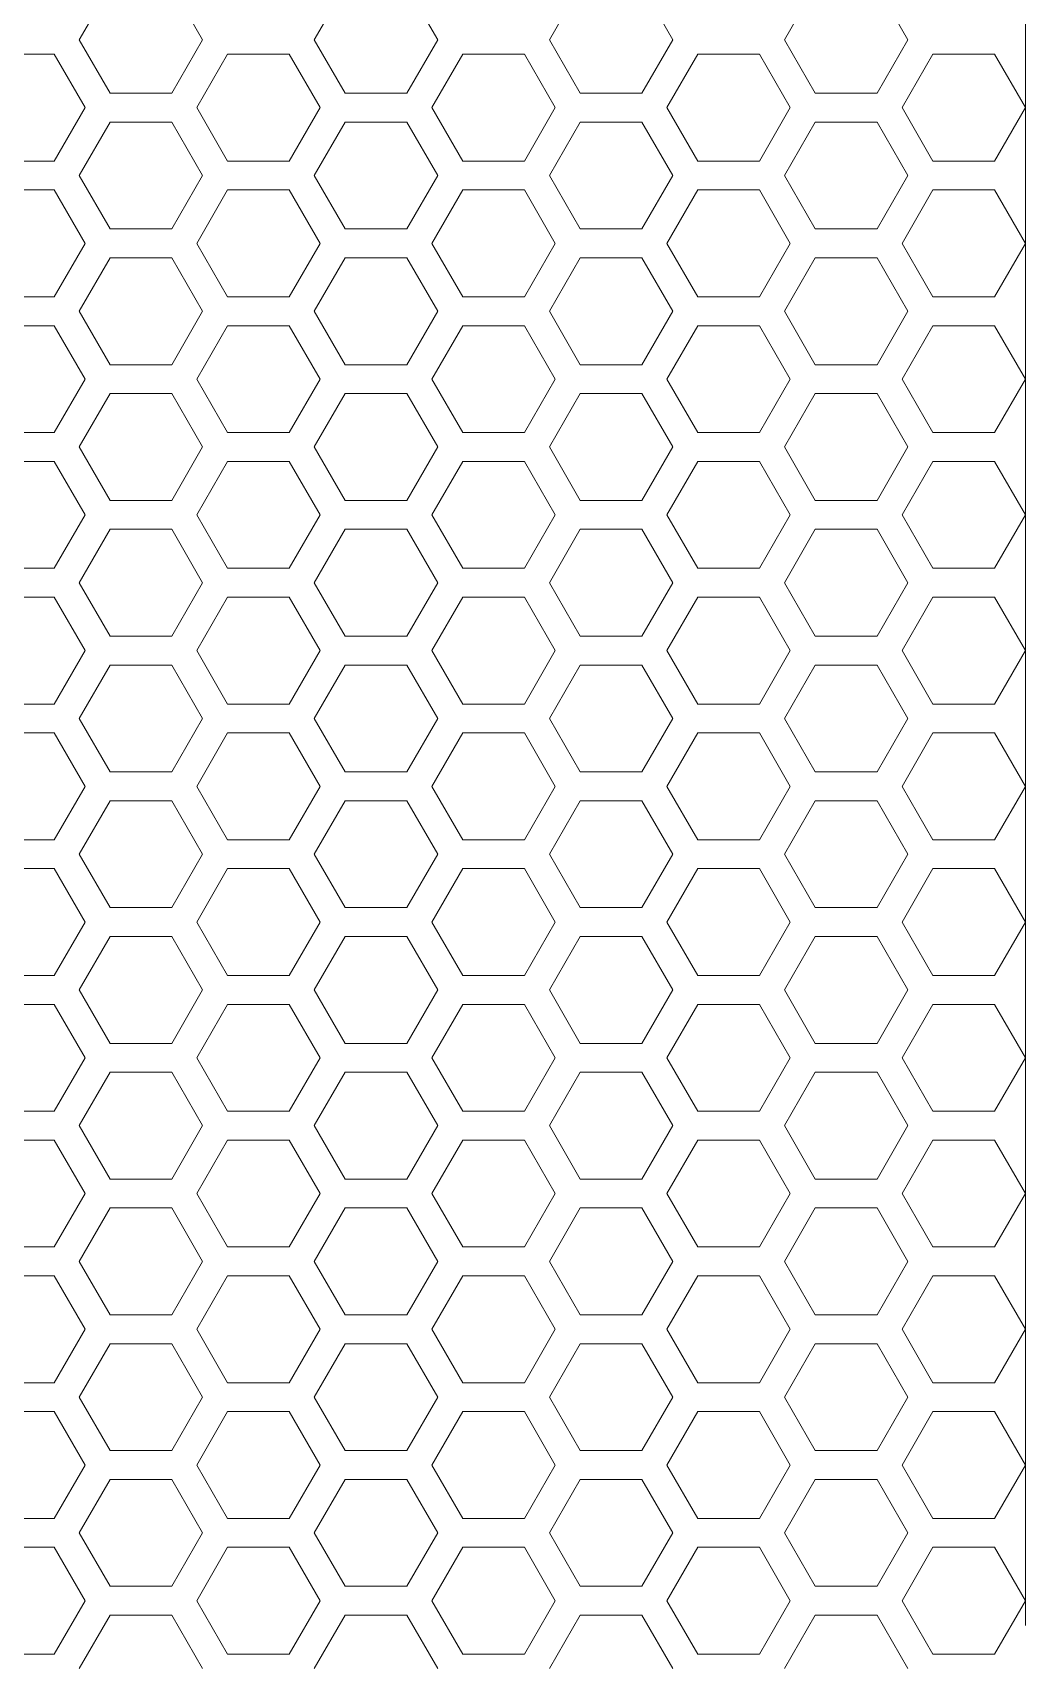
# Model space of a CAD drawing. Header units: millimetres. Extents: x 0 to 140, y -17 to 195.
# Drawn here: x 73.61 to 77.99, y 137.03 to 144.22 of the extents above; entities that cross this region are included whole.
import ezdxf

# ---------------------------------------------------------------- set-up
doc = ezdxf.new("R2010")
doc.units = ezdxf.units.MM
doc.layers.add('4203-42785_1_0', color=7, linetype='Continuous')

# ---------------------------------------------------------------- blocks, each defined once
blk = doc.blocks.new('a')
at = {"layer": '4203-42785_1_0', "color": 0, "linetype": 'ByBlock', "lineweight": 9}
for p, q in [((1513.4323, 457.2889), (1513.3256, 457.104)), ((1513.7524, 457.104), (1513.6457, 457.2889)), ((1514.2456, 457.2889), (1514.1389, 457.104)), ((1514.5657, 457.104), (1514.459, 457.2889)), ((1515.0588, 457.2889), (1514.9521, 457.104)), ((1515.379, 457.104), (1515.2723, 457.2889)), ((1515.8721, 457.2889), (1515.7654, 457.104)), ((1516.1923, 457.104), (1516.0855, 457.2889)), ((1513.3256, 457.104), (1513.4323, 456.9191)), ((1513.6457, 456.9191), (1513.7524, 457.104)), ((1514.1389, 457.104), (1514.2456, 456.9191)), ((1514.459, 456.9191), (1514.5657, 457.104)), ((1514.9521, 457.104), (1515.0588, 456.9191)), ((1515.2723, 456.9191), (1515.379, 457.104)), ((1515.7654, 457.104), (1515.8721, 456.9191)), ((1516.0855, 456.9191), (1516.1923, 457.104)), ((1513.2391, 457.0541), (1513.0257, 457.0541)), ((1513.3458, 456.8692), (1513.2391, 457.0541)), ((1513.8389, 457.0541), (1513.7322, 456.8692)), ((1514.0523, 457.0541), (1513.8389, 457.0541)), ((1514.1591, 456.8692), (1514.0523, 457.0541)), ((1514.6522, 457.0541), (1514.5455, 456.8692)), ((1514.8656, 457.0541), (1514.6522, 457.0541)), ((1514.9724, 456.8692), (1514.8656, 457.0541)), ((1515.4655, 457.0541), (1515.3587, 456.8692)), ((1515.6789, 457.0541), (1515.4655, 457.0541)), ((1515.7856, 456.8692), (1515.6789, 457.0541)), ((1516.2788, 457.0541), (1516.1721, 456.8692)), ((1516.4922, 457.0541), (1516.2788, 457.0541)), ((1516.5989, 456.8692), (1516.4922, 457.0541)), ((1513.4323, 456.9191), (1513.6457, 456.9191)), ((1514.2456, 456.9191), (1514.459, 456.9191)), ((1515.0588, 456.9191), (1515.2723, 456.9191)), ((1515.8721, 456.9191), (1516.0855, 456.9191)), ((1513.2391, 456.6844), (1513.3458, 456.8692)), ((1513.7322, 456.8692), (1513.8389, 456.6844)), ((1514.0523, 456.6844), (1514.1591, 456.8692)), ((1514.5455, 456.8692), (1514.6522, 456.6844)), ((1514.8656, 456.6844), (1514.9724, 456.8692)), ((1515.3587, 456.8692), (1515.4655, 456.6844)), ((1515.6789, 456.6844), (1515.7856, 456.8692)), ((1516.1721, 456.8692), (1516.2788, 456.6844)), ((1516.4922, 456.6844), (1516.5989, 456.8692)), ((1513.4323, 456.8193), (1513.3256, 456.6345)), ((1513.6457, 456.8193), (1513.4323, 456.8193)), ((1513.7524, 456.6345), (1513.6457, 456.8193)), ((1514.2456, 456.8193), (1514.1389, 456.6345)), ((1514.459, 456.8193), (1514.2456, 456.8193)), ((1514.5657, 456.6345), (1514.459, 456.8193)), ((1515.0588, 456.8193), (1514.9521, 456.6345)), ((1515.2723, 456.8193), (1515.0588, 456.8193)), ((1515.379, 456.6345), (1515.2723, 456.8193)), ((1515.8721, 456.8193), (1515.7654, 456.6345)), ((1516.0855, 456.8193), (1515.8721, 456.8193)), ((1516.1923, 456.6345), (1516.0855, 456.8193)), ((1513.0257, 456.6844), (1513.2391, 456.6844)), ((1513.8389, 456.6844), (1514.0523, 456.6844)), ((1514.6522, 456.6844), (1514.8656, 456.6844)), ((1515.4655, 456.6844), (1515.6789, 456.6844)), ((1516.2788, 456.6844), (1516.4922, 456.6844)), ((1513.3256, 456.6345), (1513.4323, 456.4496)), ((1513.6457, 456.4496), (1513.7524, 456.6345)), ((1514.1389, 456.6345), (1514.2456, 456.4496)), ((1514.459, 456.4496), (1514.5657, 456.6345)), ((1514.9521, 456.6345), (1515.0588, 456.4496)), ((1515.2723, 456.4496), (1515.379, 456.6345)), ((1515.7654, 456.6345), (1515.8721, 456.4496)), ((1516.0855, 456.4496), (1516.1923, 456.6345)), ((1513.2391, 456.5846), (1513.0257, 456.5846)), ((1513.3458, 456.3997), (1513.2391, 456.5846)), ((1513.8389, 456.5846), (1513.7322, 456.3997)), ((1514.0523, 456.5846), (1513.8389, 456.5846)), ((1514.1591, 456.3997), (1514.0523, 456.5846)), ((1514.6522, 456.5846), (1514.5455, 456.3997)), ((1514.8656, 456.5846), (1514.6522, 456.5846)), ((1514.9724, 456.3997), (1514.8656, 456.5846)), ((1515.4655, 456.5846), (1515.3587, 456.3997)), ((1515.6789, 456.5846), (1515.4655, 456.5846)), ((1515.7856, 456.3997), (1515.6789, 456.5846)), ((1516.2788, 456.5846), (1516.1721, 456.3997)), ((1516.4922, 456.5846), (1516.2788, 456.5846)), ((1516.5989, 456.3997), (1516.4922, 456.5846)), ((1513.2391, 456.2148), (1513.3458, 456.3997)), ((1513.4323, 456.4496), (1513.6457, 456.4496)), ((1513.7322, 456.3997), (1513.8389, 456.2148)), ((1514.0523, 456.2148), (1514.1591, 456.3997)), ((1514.2456, 456.4496), (1514.459, 456.4496)), ((1514.5455, 456.3997), (1514.6522, 456.2148)), ((1514.8656, 456.2148), (1514.9724, 456.3997)), ((1515.0588, 456.4496), (1515.2723, 456.4496)), ((1515.3587, 456.3997), (1515.4655, 456.2148)), ((1515.6789, 456.2148), (1515.7856, 456.3997)), ((1515.8721, 456.4496), (1516.0855, 456.4496)), ((1516.1721, 456.3997), (1516.2788, 456.2148)), ((1516.4922, 456.2148), (1516.5989, 456.3997)), ((1513.4323, 456.3498), (1513.3256, 456.1649)), ((1513.6457, 456.3498), (1513.4323, 456.3498)), ((1513.7524, 456.1649), (1513.6457, 456.3498)), ((1514.2456, 456.3498), (1514.1389, 456.1649)), ((1514.459, 456.3498), (1514.2456, 456.3498)), ((1514.5657, 456.1649), (1514.459, 456.3498)), ((1515.0588, 456.3498), (1514.9521, 456.1649)), ((1515.2723, 456.3498), (1515.0588, 456.3498)), ((1515.379, 456.1649), (1515.2723, 456.3498)), ((1515.8721, 456.3498), (1515.7654, 456.1649)), ((1516.0855, 456.3498), (1515.8721, 456.3498)), ((1516.1923, 456.1649), (1516.0855, 456.3498)), ((1513.0257, 456.2148), (1513.2391, 456.2148)), ((1513.8389, 456.2148), (1514.0523, 456.2148)), ((1514.6522, 456.2148), (1514.8656, 456.2148)), ((1515.4655, 456.2148), (1515.6789, 456.2148)), ((1516.2788, 456.2148), (1516.4922, 456.2148)), ((1513.3256, 456.1649), (1513.4323, 455.9801)), ((1513.6457, 455.9801), (1513.7524, 456.1649)), ((1514.1389, 456.1649), (1514.2456, 455.9801)), ((1514.459, 455.9801), (1514.5657, 456.1649)), ((1514.9521, 456.1649), (1515.0588, 455.9801)), ((1515.2723, 455.9801), (1515.379, 456.1649)), ((1515.7654, 456.1649), (1515.8721, 455.9801)), ((1516.0855, 455.9801), (1516.1923, 456.1649)), ((1513.2391, 456.115), (1513.0257, 456.115)), ((1513.3458, 455.9301), (1513.2391, 456.115)), ((1513.8389, 456.115), (1513.7322, 455.9301)), ((1514.0523, 456.115), (1513.8389, 456.115)), ((1514.1591, 455.9301), (1514.0523, 456.115)), ((1514.6522, 456.115), (1514.5455, 455.9301)), ((1514.8656, 456.115), (1514.6522, 456.115)), ((1514.9724, 455.9301), (1514.8656, 456.115)), ((1515.4655, 456.115), (1515.3587, 455.9301)), ((1515.6789, 456.115), (1515.4655, 456.115)), ((1515.7856, 455.9301), (1515.6789, 456.115)), ((1516.2788, 456.115), (1516.1721, 455.9301)), ((1516.4922, 456.115), (1516.2788, 456.115)), ((1516.5989, 455.9301), (1516.4922, 456.115)), ((1513.4323, 455.9801), (1513.6457, 455.9801)), ((1514.2456, 455.9801), (1514.459, 455.9801)), ((1515.0588, 455.9801), (1515.2723, 455.9801)), ((1515.8721, 455.9801), (1516.0855, 455.9801)), ((1513.2391, 455.7453), (1513.3458, 455.9301)), ((1513.7322, 455.9301), (1513.8389, 455.7453)), ((1514.0523, 455.7453), (1514.1591, 455.9301)), ((1514.5455, 455.9301), (1514.6522, 455.7453)), ((1514.8656, 455.7453), (1514.9724, 455.9301)), ((1515.3587, 455.9301), (1515.4655, 455.7453)), ((1515.6789, 455.7453), (1515.7856, 455.9301)), ((1516.1721, 455.9301), (1516.2788, 455.7453)), ((1516.4922, 455.7453), (1516.5989, 455.9301)), ((1513.4323, 455.8802), (1513.3256, 455.6954)), ((1513.6457, 455.8802), (1513.4323, 455.8802)), ((1513.7524, 455.6954), (1513.6457, 455.8802)), ((1514.2456, 455.8802), (1514.1389, 455.6954)), ((1514.459, 455.8802), (1514.2456, 455.8802)), ((1514.5657, 455.6954), (1514.459, 455.8802)), ((1515.0588, 455.8802), (1514.9521, 455.6954)), ((1515.2723, 455.8802), (1515.0588, 455.8802)), ((1515.379, 455.6954), (1515.2723, 455.8802)), ((1515.8721, 455.8802), (1515.7654, 455.6954)), ((1516.0855, 455.8802), (1515.8721, 455.8802)), ((1516.1923, 455.6954), (1516.0855, 455.8802)), ((1513.0257, 455.7453), (1513.2391, 455.7453)), ((1513.8389, 455.7453), (1514.0523, 455.7453)), ((1514.6522, 455.7453), (1514.8656, 455.7453)), ((1515.4655, 455.7453), (1515.6789, 455.7453)), ((1516.2788, 455.7453), (1516.4922, 455.7453)), ((1513.3256, 455.6954), (1513.4323, 455.5105)), ((1513.6457, 455.5105), (1513.7524, 455.6954)), ((1514.1389, 455.6954), (1514.2456, 455.5105)), ((1514.459, 455.5105), (1514.5657, 455.6954)), ((1514.9521, 455.6954), (1515.0588, 455.5105)), ((1515.2723, 455.5105), (1515.379, 455.6954)), ((1515.7654, 455.6954), (1515.8721, 455.5105)), ((1516.0855, 455.5105), (1516.1923, 455.6954)), ((1513.2391, 455.6455), (1513.0257, 455.6455)), ((1513.3458, 455.4606), (1513.2391, 455.6455)), ((1513.8389, 455.6455), (1513.7322, 455.4606)), ((1514.0523, 455.6455), (1513.8389, 455.6455)), ((1514.1591, 455.4606), (1514.0523, 455.6455)), ((1514.6522, 455.6455), (1514.5455, 455.4606)), ((1514.8656, 455.6455), (1514.6522, 455.6455)), ((1514.9724, 455.4606), (1514.8656, 455.6455)), ((1515.4655, 455.6455), (1515.3587, 455.4606)), ((1515.6789, 455.6455), (1515.4655, 455.6455)), ((1515.7856, 455.4606), (1515.6789, 455.6455)), ((1516.2788, 455.6455), (1516.1721, 455.4606)), ((1516.4922, 455.6455), (1516.2788, 455.6455)), ((1516.5989, 455.4606), (1516.4922, 455.6455)), ((1513.4323, 455.5105), (1513.6457, 455.5105)), ((1514.2456, 455.5105), (1514.459, 455.5105)), ((1515.0588, 455.5105), (1515.2723, 455.5105)), ((1515.8721, 455.5105), (1516.0855, 455.5105)), ((1513.2391, 455.2757), (1513.3458, 455.4606)), ((1513.7322, 455.4606), (1513.8389, 455.2757)), ((1514.0523, 455.2757), (1514.1591, 455.4606)), ((1514.5455, 455.4606), (1514.6522, 455.2757)), ((1514.8656, 455.2757), (1514.9724, 455.4606)), ((1515.3587, 455.4606), (1515.4655, 455.2757)), ((1515.6789, 455.2757), (1515.7856, 455.4606)), ((1516.1721, 455.4606), (1516.2788, 455.2757)), ((1516.4922, 455.2757), (1516.5989, 455.4606)), ((1513.4323, 455.4107), (1513.3256, 455.2258)), ((1513.6457, 455.4107), (1513.4323, 455.4107)), ((1513.7524, 455.2258), (1513.6457, 455.4107)), ((1514.2456, 455.4107), (1514.1389, 455.2258)), ((1514.459, 455.4107), (1514.2456, 455.4107)), ((1514.5657, 455.2258), (1514.459, 455.4107)), ((1515.0588, 455.4107), (1514.9521, 455.2258)), ((1515.2723, 455.4107), (1515.0588, 455.4107)), ((1515.379, 455.2258), (1515.2723, 455.4107)), ((1515.8721, 455.4107), (1515.7654, 455.2258)), ((1516.0855, 455.4107), (1515.8721, 455.4107)), ((1516.1923, 455.2258), (1516.0855, 455.4107)), ((1513.0257, 455.2757), (1513.2391, 455.2757)), ((1513.8389, 455.2757), (1514.0523, 455.2757)), ((1514.6522, 455.2757), (1514.8656, 455.2757)), ((1515.4655, 455.2757), (1515.6789, 455.2757)), ((1516.2788, 455.2757), (1516.4922, 455.2757)), ((1513.3256, 455.2258), (1513.4323, 455.041)), ((1513.6457, 455.041), (1513.7524, 455.2258)), ((1514.1389, 455.2258), (1514.2456, 455.041)), ((1514.459, 455.041), (1514.5657, 455.2258)), ((1514.9521, 455.2258), (1515.0588, 455.041)), ((1515.2723, 455.041), (1515.379, 455.2258)), ((1515.7654, 455.2258), (1515.8721, 455.041)), ((1516.0855, 455.041), (1516.1923, 455.2258)), ((1513.2391, 455.1759), (1513.0257, 455.1759)), ((1513.3458, 454.9911), (1513.2391, 455.1759)), ((1513.8389, 455.1759), (1513.7322, 454.9911)), ((1514.0523, 455.1759), (1513.8389, 455.1759)), ((1514.1591, 454.9911), (1514.0523, 455.1759)), ((1514.6522, 455.1759), (1514.5455, 454.9911)), ((1514.8656, 455.1759), (1514.6522, 455.1759)), ((1514.9724, 454.9911), (1514.8656, 455.1759)), ((1515.4655, 455.1759), (1515.3587, 454.9911)), ((1515.6789, 455.1759), (1515.4655, 455.1759)), ((1515.7856, 454.9911), (1515.6789, 455.1759)), ((1516.2788, 455.1759), (1516.1721, 454.9911)), ((1516.4922, 455.1759), (1516.2788, 455.1759)), ((1516.5989, 454.9911), (1516.4922, 455.1759)), ((1513.2391, 454.8062), (1513.3458, 454.9911)), ((1513.4323, 455.041), (1513.6457, 455.041)), ((1513.7322, 454.9911), (1513.8389, 454.8062)), ((1514.0523, 454.8062), (1514.1591, 454.9911)), ((1514.2456, 455.041), (1514.459, 455.041)), ((1514.5455, 454.9911), (1514.6522, 454.8062)), ((1514.8656, 454.8062), (1514.9724, 454.9911)), ((1515.0588, 455.041), (1515.2723, 455.041)), ((1515.3587, 454.9911), (1515.4655, 454.8062)), ((1515.6789, 454.8062), (1515.7856, 454.9911)), ((1515.8721, 455.041), (1516.0855, 455.041)), ((1516.1721, 454.9911), (1516.2788, 454.8062)), ((1516.4922, 454.8062), (1516.5989, 454.9911)), ((1513.4323, 454.9411), (1513.3256, 454.7563)), ((1513.6457, 454.9411), (1513.4323, 454.9411)), ((1513.7524, 454.7563), (1513.6457, 454.9411)), ((1514.2456, 454.9411), (1514.1389, 454.7563)), ((1514.459, 454.9411), (1514.2456, 454.9411)), ((1514.5657, 454.7563), (1514.459, 454.9411)), ((1515.0588, 454.9411), (1514.9521, 454.7563)), ((1515.2723, 454.9411), (1515.0588, 454.9411)), ((1515.379, 454.7563), (1515.2723, 454.9411)), ((1515.8721, 454.9411), (1515.7654, 454.7563)), ((1516.0855, 454.9411), (1515.8721, 454.9411)), ((1516.1923, 454.7563), (1516.0855, 454.9411)), ((1513.0257, 454.8062), (1513.2391, 454.8062)), ((1513.8389, 454.8062), (1514.0523, 454.8062)), ((1514.6522, 454.8062), (1514.8656, 454.8062)), ((1515.4655, 454.8062), (1515.6789, 454.8062)), ((1516.2788, 454.8062), (1516.4922, 454.8062)), ((1513.3256, 454.7563), (1513.4323, 454.5714)), ((1513.6457, 454.5714), (1513.7524, 454.7563)), ((1514.1389, 454.7563), (1514.2456, 454.5714)), ((1514.459, 454.5714), (1514.5657, 454.7563)), ((1514.9521, 454.7563), (1515.0588, 454.5714)), ((1515.2723, 454.5714), (1515.379, 454.7563)), ((1515.7654, 454.7563), (1515.8721, 454.5714)), ((1516.0855, 454.5714), (1516.1923, 454.7563)), ((1513.2391, 454.7064), (1513.0257, 454.7064)), ((1513.3458, 454.5215), (1513.2391, 454.7064)), ((1513.8389, 454.7064), (1513.7322, 454.5215)), ((1514.0523, 454.7064), (1513.8389, 454.7064)), ((1514.1591, 454.5215), (1514.0523, 454.7064)), ((1514.6522, 454.7064), (1514.5455, 454.5215)), ((1514.8656, 454.7064), (1514.6522, 454.7064)), ((1514.9724, 454.5215), (1514.8656, 454.7064)), ((1515.4655, 454.7064), (1515.3587, 454.5215)), ((1515.6789, 454.7064), (1515.4655, 454.7064)), ((1515.7856, 454.5215), (1515.6789, 454.7064)), ((1516.2788, 454.7064), (1516.1721, 454.5215)), ((1516.4922, 454.7064), (1516.2788, 454.7064)), ((1516.5989, 454.5215), (1516.4922, 454.7064)), ((1513.4323, 454.5714), (1513.6457, 454.5714)), ((1514.2456, 454.5714), (1514.459, 454.5714)), ((1515.0588, 454.5714), (1515.2723, 454.5714)), ((1515.8721, 454.5714), (1516.0855, 454.5714)), ((1513.2391, 454.3366), (1513.3458, 454.5215)), ((1513.7322, 454.5215), (1513.8389, 454.3366)), ((1514.0523, 454.3366), (1514.1591, 454.5215)), ((1514.5455, 454.5215), (1514.6522, 454.3366)), ((1514.8656, 454.3366), (1514.9724, 454.5215)), ((1515.3587, 454.5215), (1515.4655, 454.3366)), ((1515.6789, 454.3366), (1515.7856, 454.5215)), ((1516.1721, 454.5215), (1516.2788, 454.3366)), ((1516.4922, 454.3366), (1516.5989, 454.5215)), ((1513.4323, 454.4716), (1513.3256, 454.2867)), ((1513.6457, 454.4716), (1513.4323, 454.4716)), ((1513.7524, 454.2867), (1513.6457, 454.4716)), ((1514.2456, 454.4716), (1514.1389, 454.2867)), ((1514.459, 454.4716), (1514.2456, 454.4716)), ((1514.5657, 454.2867), (1514.459, 454.4716)), ((1515.0588, 454.4716), (1514.9521, 454.2867)), ((1515.2723, 454.4716), (1515.0588, 454.4716)), ((1515.379, 454.2867), (1515.2723, 454.4716)), ((1515.8721, 454.4716), (1515.7654, 454.2867)), ((1516.0855, 454.4716), (1515.8721, 454.4716)), ((1516.1923, 454.2867), (1516.0855, 454.4716)), ((1513.0257, 454.3366), (1513.2391, 454.3366)), ((1513.8389, 454.3366), (1514.0523, 454.3366)), ((1514.6522, 454.3366), (1514.8656, 454.3366)), ((1515.4655, 454.3366), (1515.6789, 454.3366)), ((1516.2788, 454.3366), (1516.4922, 454.3366)), ((1513.3256, 454.2867), (1513.4323, 454.1019)), ((1513.6457, 454.1019), (1513.7524, 454.2867)), ((1514.1389, 454.2867), (1514.2456, 454.1019)), ((1514.459, 454.1019), (1514.5657, 454.2867)), ((1514.9521, 454.2867), (1515.0588, 454.1019)), ((1515.2723, 454.1019), (1515.379, 454.2867)), ((1515.7654, 454.2867), (1515.8721, 454.1019)), ((1516.0855, 454.1019), (1516.1923, 454.2867)), ((1513.2391, 454.2368), (1513.0257, 454.2368)), ((1513.3458, 454.052), (1513.2391, 454.2368)), ((1513.8389, 454.2368), (1513.7322, 454.052)), ((1514.0523, 454.2368), (1513.8389, 454.2368)), ((1514.1591, 454.052), (1514.0523, 454.2368)), ((1514.6522, 454.2368), (1514.5455, 454.052)), ((1514.8656, 454.2368), (1514.6522, 454.2368)), ((1514.9724, 454.052), (1514.8656, 454.2368)), ((1515.4655, 454.2368), (1515.3587, 454.052)), ((1515.6789, 454.2368), (1515.4655, 454.2368)), ((1515.7856, 454.052), (1515.6789, 454.2368)), ((1516.2788, 454.2368), (1516.1721, 454.052)), ((1516.4922, 454.2368), (1516.2788, 454.2368)), ((1516.5989, 454.052), (1516.4922, 454.2368)), ((1513.4323, 454.1019), (1513.6457, 454.1019)), ((1514.2456, 454.1019), (1514.459, 454.1019)), ((1515.0588, 454.1019), (1515.2723, 454.1019)), ((1515.8721, 454.1019), (1516.0855, 454.1019)), ((1513.2391, 453.8671), (1513.3458, 454.052)), ((1513.7322, 454.052), (1513.8389, 453.8671)), ((1514.0523, 453.8671), (1514.1591, 454.052)), ((1514.5455, 454.052), (1514.6522, 453.8671)), ((1514.8656, 453.8671), (1514.9724, 454.052)), ((1515.3587, 454.052), (1515.4655, 453.8671)), ((1515.6789, 453.8671), (1515.7856, 454.052)), ((1516.1721, 454.052), (1516.2788, 453.8671)), ((1516.4922, 453.8671), (1516.5989, 454.052)), ((1513.4323, 454.0021), (1513.3256, 453.8172)), ((1513.6457, 454.0021), (1513.4323, 454.0021)), ((1513.7524, 453.8172), (1513.6457, 454.0021)), ((1514.2456, 454.0021), (1514.1389, 453.8172)), ((1514.459, 454.0021), (1514.2456, 454.0021)), ((1514.5657, 453.8172), (1514.459, 454.0021)), ((1515.0588, 454.0021), (1514.9521, 453.8172)), ((1515.2723, 454.0021), (1515.0588, 454.0021)), ((1515.379, 453.8172), (1515.2723, 454.0021)), ((1515.8721, 454.0021), (1515.7654, 453.8172)), ((1516.0855, 454.0021), (1515.8721, 454.0021)), ((1516.1923, 453.8172), (1516.0855, 454.0021)), ((1513.0257, 453.8671), (1513.2391, 453.8671)), ((1513.8389, 453.8671), (1514.0523, 453.8671)), ((1514.6522, 453.8671), (1514.8656, 453.8671)), ((1515.4655, 453.8671), (1515.6789, 453.8671)), ((1516.2788, 453.8671), (1516.4922, 453.8671)), ((1513.3256, 453.8172), (1513.4323, 453.6323)), ((1513.6457, 453.6323), (1513.7524, 453.8172)), ((1514.1389, 453.8172), (1514.2456, 453.6323)), ((1514.459, 453.6323), (1514.5657, 453.8172)), ((1514.9521, 453.8172), (1515.0588, 453.6323)), ((1515.2723, 453.6323), (1515.379, 453.8172)), ((1515.7654, 453.8172), (1515.8721, 453.6323)), ((1516.0855, 453.6323), (1516.1923, 453.8172)), ((1513.2391, 453.7673), (1513.0257, 453.7673)), ((1513.3458, 453.5824), (1513.2391, 453.7673)), ((1513.8389, 453.7673), (1513.7322, 453.5824)), ((1514.0523, 453.7673), (1513.8389, 453.7673)), ((1514.1591, 453.5824), (1514.0523, 453.7673)), ((1514.6522, 453.7673), (1514.5455, 453.5824)), ((1514.8656, 453.7673), (1514.6522, 453.7673)), ((1514.9724, 453.5824), (1514.8656, 453.7673)), ((1515.4655, 453.7673), (1515.3587, 453.5824)), ((1515.6789, 453.7673), (1515.4655, 453.7673)), ((1515.7856, 453.5824), (1515.6789, 453.7673)), ((1516.2788, 453.7673), (1516.1721, 453.5824)), ((1516.4922, 453.7673), (1516.2788, 453.7673)), ((1516.5989, 453.5824), (1516.4922, 453.7673)), ((1513.2391, 453.3976), (1513.3458, 453.5824)), ((1513.4323, 453.6323), (1513.6457, 453.6323)), ((1513.7322, 453.5824), (1513.8389, 453.3976)), ((1514.0523, 453.3976), (1514.1591, 453.5824)), ((1514.2456, 453.6323), (1514.459, 453.6323)), ((1514.5455, 453.5824), (1514.6522, 453.3976)), ((1514.8656, 453.3976), (1514.9724, 453.5824)), ((1515.0588, 453.6323), (1515.2723, 453.6323)), ((1515.3587, 453.5824), (1515.4655, 453.3976)), ((1515.6789, 453.3976), (1515.7856, 453.5824)), ((1515.8721, 453.6323), (1516.0855, 453.6323)), ((1516.1721, 453.5824), (1516.2788, 453.3976)), ((1516.4922, 453.3976), (1516.5989, 453.5824)), ((1513.4323, 453.5325), (1513.3256, 453.3477)), ((1513.6457, 453.5325), (1513.4323, 453.5325)), ((1513.7524, 453.3477), (1513.6457, 453.5325)), ((1514.2456, 453.5325), (1514.1389, 453.3477)), ((1514.459, 453.5325), (1514.2456, 453.5325)), ((1514.5657, 453.3477), (1514.459, 453.5325)), ((1515.0588, 453.5325), (1514.9521, 453.3477)), ((1515.2723, 453.5325), (1515.0588, 453.5325)), ((1515.379, 453.3477), (1515.2723, 453.5325)), ((1515.8721, 453.5325), (1515.7654, 453.3477)), ((1516.0855, 453.5325), (1515.8721, 453.5325)), ((1516.1923, 453.3477), (1516.0855, 453.5325)), ((1513.0257, 453.3976), (1513.2391, 453.3976)), ((1513.8389, 453.3976), (1514.0523, 453.3976)), ((1514.6522, 453.3976), (1514.8656, 453.3976)), ((1515.4655, 453.3976), (1515.6789, 453.3976)), ((1516.2788, 453.3976), (1516.4922, 453.3976)), ((1513.3256, 453.3477), (1513.4323, 453.1628)), ((1513.6457, 453.1628), (1513.7524, 453.3477)), ((1514.1389, 453.3477), (1514.2456, 453.1628)), ((1514.459, 453.1628), (1514.5657, 453.3477)), ((1514.9521, 453.3477), (1515.0588, 453.1628)), ((1515.2723, 453.1628), (1515.379, 453.3477)), ((1515.7654, 453.3477), (1515.8721, 453.1628)), ((1516.0855, 453.1628), (1516.1923, 453.3477)), ((1513.2391, 453.2977), (1513.0257, 453.2977)), ((1513.3458, 453.1129), (1513.2391, 453.2977)), ((1513.8389, 453.2977), (1513.7322, 453.1129)), ((1514.0523, 453.2977), (1513.8389, 453.2977)), ((1514.1591, 453.1129), (1514.0523, 453.2977)), ((1514.6522, 453.2977), (1514.5455, 453.1129)), ((1514.8656, 453.2977), (1514.6522, 453.2977)), ((1514.9724, 453.1129), (1514.8656, 453.2977)), ((1515.4655, 453.2977), (1515.3587, 453.1129)), ((1515.6789, 453.2977), (1515.4655, 453.2977)), ((1515.7856, 453.1129), (1515.6789, 453.2977)), ((1516.2788, 453.2977), (1516.1721, 453.1129)), ((1516.4922, 453.2977), (1516.2788, 453.2977)), ((1516.5989, 453.1129), (1516.4922, 453.2977)), ((1513.4323, 453.1628), (1513.6457, 453.1628)), ((1514.2456, 453.1628), (1514.459, 453.1628)), ((1515.0588, 453.1628), (1515.2723, 453.1628)), ((1515.8721, 453.1628), (1516.0855, 453.1628)), ((1513.2391, 452.928), (1513.3458, 453.1129)), ((1513.7322, 453.1129), (1513.8389, 452.928)), ((1514.0523, 452.928), (1514.1591, 453.1129)), ((1514.5455, 453.1129), (1514.6522, 452.928)), ((1514.8656, 452.928), (1514.9724, 453.1129)), ((1515.3587, 453.1129), (1515.4655, 452.928)), ((1515.6789, 452.928), (1515.7856, 453.1129)), ((1516.1721, 453.1129), (1516.2788, 452.928)), ((1516.4922, 452.928), (1516.5989, 453.1129)), ((1513.4323, 453.063), (1513.3256, 452.8781)), ((1513.6457, 453.063), (1513.4323, 453.063)), ((1513.7524, 452.8781), (1513.6457, 453.063)), ((1514.2456, 453.063), (1514.1389, 452.8781)), ((1514.459, 453.063), (1514.2456, 453.063)), ((1514.5657, 452.8781), (1514.459, 453.063)), ((1515.0588, 453.063), (1514.9521, 452.8781)), ((1515.2723, 453.063), (1515.0588, 453.063)), ((1515.379, 452.8781), (1515.2723, 453.063)), ((1515.8721, 453.063), (1515.7654, 452.8781)), ((1516.0855, 453.063), (1515.8721, 453.063)), ((1516.1923, 452.8781), (1516.0855, 453.063)), ((1513.0257, 452.928), (1513.2391, 452.928)), ((1513.8389, 452.928), (1514.0523, 452.928)), ((1514.6522, 452.928), (1514.8656, 452.928)), ((1515.4655, 452.928), (1515.6789, 452.928)), ((1516.2788, 452.928), (1516.4922, 452.928)), ((1513.3256, 452.8781), (1513.4323, 452.6932)), ((1513.6457, 452.6932), (1513.7524, 452.8781)), ((1514.1389, 452.8781), (1514.2456, 452.6932)), ((1514.459, 452.6932), (1514.5657, 452.8781)), ((1514.9521, 452.8781), (1515.0588, 452.6932)), ((1515.2723, 452.6932), (1515.379, 452.8781)), ((1515.7654, 452.8781), (1515.8721, 452.6932)), ((1516.0855, 452.6932), (1516.1923, 452.8781)), ((1513.2391, 452.8282), (1513.0257, 452.8282)), ((1513.3458, 452.6433), (1513.2391, 452.8282)), ((1513.8389, 452.8282), (1513.7322, 452.6433)), ((1514.0523, 452.8282), (1513.8389, 452.8282)), ((1514.1591, 452.6433), (1514.0523, 452.8282)), ((1514.6522, 452.8282), (1514.5455, 452.6433)), ((1514.8656, 452.8282), (1514.6522, 452.8282)), ((1514.9724, 452.6433), (1514.8656, 452.8282)), ((1515.4655, 452.8282), (1515.3587, 452.6433)), ((1515.6789, 452.8282), (1515.4655, 452.8282)), ((1515.7856, 452.6433), (1515.6789, 452.8282)), ((1516.2788, 452.8282), (1516.1721, 452.6433)), ((1516.4922, 452.8282), (1516.2788, 452.8282)), ((1516.5989, 452.6433), (1516.4922, 452.8282)), ((1513.4323, 452.6932), (1513.6457, 452.6932)), ((1514.2456, 452.6932), (1514.459, 452.6932)), ((1515.0588, 452.6932), (1515.2723, 452.6932)), ((1515.8721, 452.6932), (1516.0855, 452.6932)), ((1513.2391, 452.4585), (1513.3458, 452.6433)), ((1513.7322, 452.6433), (1513.8389, 452.4585)), ((1514.0523, 452.4585), (1514.1591, 452.6433)), ((1514.5455, 452.6433), (1514.6522, 452.4585)), ((1514.8656, 452.4585), (1514.9724, 452.6433)), ((1515.3587, 452.6433), (1515.4655, 452.4585)), ((1515.6789, 452.4585), (1515.7856, 452.6433)), ((1516.1721, 452.6433), (1516.2788, 452.4585)), ((1516.4922, 452.4585), (1516.5989, 452.6433)), ((1513.4323, 452.5934), (1513.3256, 452.4086)), ((1513.6457, 452.5934), (1513.4323, 452.5934)), ((1513.7524, 452.4086), (1513.6457, 452.5934)), ((1514.2456, 452.5934), (1514.1389, 452.4086)), ((1514.459, 452.5934), (1514.2456, 452.5934)), ((1514.5657, 452.4086), (1514.459, 452.5934)), ((1515.0588, 452.5934), (1514.9521, 452.4086)), ((1515.2723, 452.5934), (1515.0588, 452.5934)), ((1515.379, 452.4086), (1515.2723, 452.5934)), ((1515.8721, 452.5934), (1515.7654, 452.4086)), ((1516.0855, 452.5934), (1515.8721, 452.5934)), ((1516.1923, 452.4086), (1516.0855, 452.5934)), ((1513.0257, 452.4585), (1513.2391, 452.4585)), ((1513.8389, 452.4585), (1514.0523, 452.4585)), ((1514.6522, 452.4585), (1514.8656, 452.4585)), ((1515.4655, 452.4585), (1515.6789, 452.4585)), ((1516.2788, 452.4585), (1516.4922, 452.4585)), ((1513.3256, 452.4086), (1513.4323, 452.2237)), ((1513.6457, 452.2237), (1513.7524, 452.4086)), ((1514.1389, 452.4086), (1514.2456, 452.2237)), ((1514.459, 452.2237), (1514.5657, 452.4086)), ((1514.9521, 452.4086), (1515.0588, 452.2237)), ((1515.2723, 452.2237), (1515.379, 452.4086)), ((1515.7654, 452.4086), (1515.8721, 452.2237)), ((1516.0855, 452.2237), (1516.1923, 452.4086)), ((1513.2391, 452.3587), (1513.0257, 452.3587)), ((1513.3458, 452.1738), (1513.2391, 452.3587)), ((1513.8389, 452.3587), (1513.7322, 452.1738)), ((1514.0523, 452.3587), (1513.8389, 452.3587)), ((1514.1591, 452.1738), (1514.0523, 452.3587)), ((1514.6522, 452.3587), (1514.5455, 452.1738)), ((1514.8656, 452.3587), (1514.6522, 452.3587)), ((1514.9724, 452.1738), (1514.8656, 452.3587)), ((1515.4655, 452.3587), (1515.3587, 452.1738)), ((1515.6789, 452.3587), (1515.4655, 452.3587)), ((1515.7856, 452.1738), (1515.6789, 452.3587)), ((1516.2788, 452.3587), (1516.1721, 452.1738)), ((1516.4922, 452.3587), (1516.2788, 452.3587)), ((1516.5989, 452.1738), (1516.4922, 452.3587)), ((1513.2391, 451.9889), (1513.3458, 452.1738)), ((1513.4323, 452.2237), (1513.6457, 452.2237)), ((1513.7322, 452.1738), (1513.8389, 451.9889)), ((1514.0523, 451.9889), (1514.1591, 452.1738)), ((1514.2456, 452.2237), (1514.459, 452.2237)), ((1514.5455, 452.1738), (1514.6522, 451.9889)), ((1514.8656, 451.9889), (1514.9724, 452.1738)), ((1515.0588, 452.2237), (1515.2723, 452.2237)), ((1515.3587, 452.1738), (1515.4655, 451.9889)), ((1515.6789, 451.9889), (1515.7856, 452.1738)), ((1515.8721, 452.2237), (1516.0855, 452.2237)), ((1516.1721, 452.1738), (1516.2788, 451.9889)), ((1516.4922, 451.9889), (1516.5989, 452.1738)), ((1513.4323, 452.1239), (1513.3256, 451.939)), ((1513.6457, 452.1239), (1513.4323, 452.1239)), ((1513.7524, 451.939), (1513.6457, 452.1239)), ((1514.2456, 452.1239), (1514.1389, 451.939)), ((1514.459, 452.1239), (1514.2456, 452.1239)), ((1514.5657, 451.939), (1514.459, 452.1239)), ((1515.0588, 452.1239), (1514.9521, 451.939)), ((1515.2723, 452.1239), (1515.0588, 452.1239)), ((1515.379, 451.939), (1515.2723, 452.1239)), ((1515.8721, 452.1239), (1515.7654, 451.939)), ((1516.0855, 452.1239), (1515.8721, 452.1239)), ((1516.1923, 451.939), (1516.0855, 452.1239)), ((1513.0257, 451.9889), (1513.2391, 451.9889)), ((1513.8389, 451.9889), (1514.0523, 451.9889)), ((1514.6522, 451.9889), (1514.8656, 451.9889)), ((1515.4655, 451.9889), (1515.6789, 451.9889)), ((1516.2788, 451.9889), (1516.4922, 451.9889)), ((1513.3256, 451.939), (1513.4323, 451.7542)), ((1513.6457, 451.7542), (1513.7524, 451.939)), ((1514.1389, 451.939), (1514.2456, 451.7542)), ((1514.459, 451.7542), (1514.5657, 451.939)), ((1514.9521, 451.939), (1515.0588, 451.7542)), ((1515.2723, 451.7542), (1515.379, 451.939)), ((1515.7654, 451.939), (1515.8721, 451.7542)), ((1516.0855, 451.7542), (1516.1923, 451.939)), ((1513.2391, 451.8891), (1513.0257, 451.8891)), ((1513.3458, 451.7042), (1513.2391, 451.8891)), ((1513.8389, 451.8891), (1513.7322, 451.7042)), ((1514.0523, 451.8891), (1513.8389, 451.8891)), ((1514.1591, 451.7042), (1514.0523, 451.8891)), ((1514.6522, 451.8891), (1514.5455, 451.7042)), ((1514.8656, 451.8891), (1514.6522, 451.8891)), ((1514.9724, 451.7042), (1514.8656, 451.8891)), ((1515.4655, 451.8891), (1515.3587, 451.7042)), ((1515.6789, 451.8891), (1515.4655, 451.8891)), ((1515.7856, 451.7042), (1515.6789, 451.8891)), ((1516.2788, 451.8891), (1516.1721, 451.7042)), ((1516.4922, 451.8891), (1516.2788, 451.8891)), ((1516.5989, 451.7042), (1516.4922, 451.8891)), ((1513.4323, 451.7542), (1513.6457, 451.7542)), ((1514.2456, 451.7542), (1514.459, 451.7542)), ((1515.0588, 451.7542), (1515.2723, 451.7542)), ((1515.8721, 451.7542), (1516.0855, 451.7542)), ((1513.2391, 451.5194), (1513.3458, 451.7042)), ((1513.7322, 451.7042), (1513.8389, 451.5194)), ((1514.0523, 451.5194), (1514.1591, 451.7042)), ((1514.5455, 451.7042), (1514.6522, 451.5194)), ((1514.8656, 451.5194), (1514.9724, 451.7042)), ((1515.3587, 451.7042), (1515.4655, 451.5194)), ((1515.6789, 451.5194), (1515.7856, 451.7042)), ((1516.1721, 451.7042), (1516.2788, 451.5194)), ((1516.4922, 451.5194), (1516.5989, 451.7042)), ((1513.4323, 451.6543), (1513.3256, 451.4695)), ((1513.6457, 451.6543), (1513.4323, 451.6543)), ((1513.7524, 451.4695), (1513.6457, 451.6543)), ((1514.2456, 451.6543), (1514.1389, 451.4695)), ((1514.459, 451.6543), (1514.2456, 451.6543)), ((1514.5657, 451.4695), (1514.459, 451.6543)), ((1515.0588, 451.6543), (1514.9521, 451.4695)), ((1515.2723, 451.6543), (1515.0588, 451.6543)), ((1515.379, 451.4695), (1515.2723, 451.6543)), ((1515.8721, 451.6543), (1515.7654, 451.4695)), ((1516.0855, 451.6543), (1515.8721, 451.6543)), ((1516.1923, 451.4695), (1516.0855, 451.6543)), ((1513.0257, 451.5194), (1513.2391, 451.5194)), ((1513.8389, 451.5194), (1514.0523, 451.5194)), ((1514.6522, 451.5194), (1514.8656, 451.5194)), ((1515.4655, 451.5194), (1515.6789, 451.5194)), ((1516.2788, 451.5194), (1516.4922, 451.5194))]:
    blk.add_line(p, q, dxfattribs=at)

msp = doc.modelspace()

# ---------------------------------------------------------------- linework, layer by layer
at = {"color": 0, "linetype": 'ByBlock', "lineweight": 15}
msp.add_line((77.9934, 137.189), (77.9934, 194.996), dxfattribs=at)

# ---------------------------------------------------------------- block references
at = {"lineweight": 15, "xscale": 1.275468447124703, "yscale": 1.275468447124703, "zscale": 1.275468447124703}
msp.add_blockref('a', (-1856.3807, -438.8363), dxfattribs=at)

doc.saveas('drawing.dxf')
